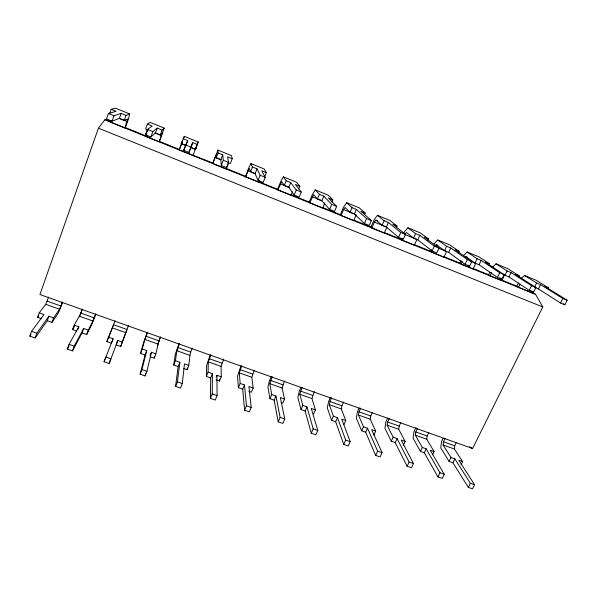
<?xml version="1.0" encoding="UTF-8"?>
<svg xmlns="http://www.w3.org/2000/svg" width="597" height="597" viewBox="0 0 597 597"><rect width="100%" height="100%" fill="white"/><g stroke="black" fill="none" stroke-linecap="round" stroke-linejoin="round"><path stroke-width="0.9" d="M216.069 379.841L219.532 381.05L221.286 376.819L216.95 375.297L217.077 395.58L215.218 400.087L210.383 398.423L212.248 393.908L212.428 373.707L208.077 372.177L208.323 361.879L210.868 354.797M210.383 398.423L210.689 377.953L212.428 373.707M210.689 377.953L206.338 376.431L206.666 365.304L210.219 354.946M228.666 162.817L226.278 168.936L212.741 163.459L217.935 150.078L231.509 155.63L232.203 158.72L230.308 163.548L227.994 162.608M183.473 368.424L187.145 369.715C190.63 362.991 188.361 354.842 192.383 348.215M187.145 369.715L187.324 367.894M461.108 464.72L462.638 461.623L454.392 448.996L454.727 445.81L456.354 442.481M179.466 343.618L176.854 350.745L175.436 360.707L179.861 362.267L178.152 366.565L175.57 386.416L180.488 388.11L182.324 383.55L184.458 363.879L188.868 365.431M443.116 438.28L441.504 441.601L440.773 447.944L449.101 461.429L452.929 462.772L468.324 487.383L472.54 488.831L474.6 484.734L470.376 483.272L454.847 458.884L451.011 457.541L443.131 445.004L443.489 441.825L445.116 438.482M175.57 386.416L177.399 381.849L179.861 362.267M432.601 454.735L434.116 451.601L426.765 439.213L427.161 436.026L428.78 432.668M415.915 427.624L413.915 431.81L413.057 438.161L420.422 451.384L424.31 452.75L437.959 476.906L442.243 478.384L444.28 474.242L439.996 472.757L426.198 448.817L422.31 447.452L415.333 435.168L415.758 431.982L417.482 428.362M178.152 366.565L173.727 365.013L175.302 354.237L179.003 343.835M403.266 445.384L405.147 441.422L398.721 429.288L399.192 426.101L400.9 422.46M387.669 418.116L385.916 421.878L384.916 428.228L391.281 441.183L395.229 442.571L407.087 466.264L411.445 467.764L413.46 463.571L409.102 462.056L397.109 438.601L393.154 437.205L387.11 425.176L387.61 421.989L389.319 418.333M373.819 435.071L375.677 431.071L370.207 419.191L370.744 416.005L372.446 412.326M359.185 407.975L357.454 411.781L356.312 418.131L361.648 430.81L365.655 432.213L375.647 455.421L380.08 456.951L382.073 452.705L377.64 451.168L367.513 428.198L363.498 426.788L358.424 415.019L358.991 411.833L360.678 408.139M343.947 424.609L345.782 420.564L341.297 408.952L341.909 405.773L343.588 402.05M345.782 420.564L341.723 419.139L350.2 441.668L348.23 445.959L343.723 444.407L335.656 421.706L331.574 420.281L333.402 416.213L329.328 404.721L329.969 401.535L331.641 397.796M313.589 413.982L315.41 409.893L311.933 398.565L314.283 391.617M150.481 356.872L154.213 358.178C157.302 351.387 157.31 343.648 160.683 336.932M154.213 358.178L154.601 356.416M315.41 409.893L311.283 408.445L317.776 430.444L315.828 434.788L311.246 433.206L305.164 411.034L301.022 409.579L302.828 405.475L299.784 394.259L302.149 387.296M147.556 332.253L144.884 339.424L142.25 349.051L146.75 350.633L145.064 354.976L140.131 374.192L145.138 375.923L146.944 371.304L151.429 352.275L155.907 353.849M145.138 375.923L145.765 373.289M281.068 402.594L282.747 403.184L284.538 399.042L282.12 388.005L284.523 381.02M284.538 399.042L280.344 397.572L284.791 419.027L282.874 423.422L278.209 421.81L274.18 400.184L269.971 398.714L271.754 394.557L269.777 383.64L272.202 376.632M140.131 374.192L141.929 369.565L146.75 350.633M111.161 120.482L110.594 122.079L124.848 127.855L127.795 118.922L124.266 120.4L119.37 118.415L112.02 121.176L106.512 118.945L108.423 113.52L116.057 111.296L111.132 109.281L109.647 113.49M111.132 109.281L115.46 108.169L129.75 114.012L128.407 119.169L125.392 127.579L124.848 127.855M248.845 391.311L251.397 392.207L253.173 388.02L251.83 377.282L254.292 370.259M145.064 354.976L140.571 353.402L143.437 342.984L147.28 332.544M253.173 388.02L248.904 386.528L251.233 407.408L249.337 411.855L244.591 410.221L242.695 389.162L238.412 387.662L240.173 383.461L239.293 372.841L241.778 365.804M197.42 144.519L198.137 141.982L184.331 136.332L181.175 143.556L185.913 145.489L183.719 150.243L189.018 152.392L192.697 142.586L197.42 144.519L195.562 149.407L190.839 147.489L189.018 152.392M195.562 149.407L196.309 146.847M221.286 376.819L221.062 366.394L223.584 359.327M181.175 143.556L182.473 141.213L179.249 149.884L212.756 162.981M147.519 129.795L145.22 136.101L159.22 141.78L162.347 133.012L160.235 135.034L155.429 133.079L150.892 136.937L145.489 134.743L147.437 129.392L152.235 126.064L147.399 124.094L145.586 129.079L147.996 130.056M147.399 124.094L150.19 122.37L164.242 128.116L159.22 141.78M157.369 345.238L160.011 338.006M110.594 122.079L111.229 121.84L105.632 119.572L104.796 119.855L98.423 128.183L39.939 294.515L472.608 448.504L542.763 306.955L535.576 294.336L530.046 291.545M62.401 301.933L59.551 309.216L53.588 317.895L48.879 316.246L47.275 320.738L35.133 337.984L29.85 336.163L31.544 331.35L43.962 314.515L39.223 312.85L37.633 317.365L41.574 318.746M39.223 312.85L45.73 304.321L48.611 297.03M35.133 337.984L36.835 333.186L48.879 316.246M112.02 121.176L113.937 115.758L121.161 113.378L126.064 115.378L129.75 114.012M119.37 118.415L121.161 113.378M122.392 342.074L117.84 340.469L116.176 344.865L120.728 346.454L126.945 329.477L113.609 324.746L106.856 341.596L111.423 343.2L113.087 338.805L108.505 337.193M47.275 320.738L51.984 322.387L53.588 317.895M124.266 120.4L126.064 115.378M62.648 302.425L58.387 312.962L51.984 322.387M120.728 346.454L128.467 325.462M183.742 137.974L184.331 136.332M76.438 330.947L72.558 329.589C74.744 322.253 80.282 316.462 82.162 308.97M95.729 313.798L92.945 321.037L88.311 330.096L83.677 328.469L82.043 332.91L72.506 350.872L67.312 349.081L69.051 344.335L78.841 326.768L74.185 325.134M81.065 312.776L81.983 310.253M147.772 129.937L145.22 136.101M77.752 329.738L78.841 326.768M72.506 350.872L74.244 346.133L83.677 328.469M150.892 136.937L152.847 131.594L157.25 128.116L162.063 130.079L164.242 128.116M155.429 133.079L157.25 128.116M160.235 135.034L162.063 130.079M82.043 332.91L86.669 334.536L88.311 330.096M95.766 314.209L91.669 324.716L86.669 334.536M192.697 142.586L191.01 147.131L185.704 144.967L183.719 150.243M115.124 320.708L106.856 341.596M179.249 149.884L181.936 142.892M104.05 361.752L105.818 357.066L110.923 358.834L109.147 363.513L104.05 361.752L113.087 338.805M186.227 144.668L187.764 140.571L183.018 138.638M109.147 363.513L117.84 340.469M193.01 155.466L195.95 147.653M212.741 163.459L216.136 154.929L216.174 157.795L220.838 159.69L221.271 165.473L226.464 167.578M140.571 353.402L142.25 349.051M216.174 157.795L218.054 152.936L217.935 150.078M198.137 141.982L195.368 149.265L191.062 147.511M220.838 159.69L222.718 154.847L218.054 152.936M221.271 165.473L223.293 160.265L222.718 154.847M150.078 355.745L151.429 352.275M226.532 167.623L228.494 162.384L227.561 156.824L232.203 158.72M259.635 180.443L258.941 182.167L245.636 176.779L248.643 168.182L250.919 163.571L264.27 169.033L266.322 172.652L264.725 176.63M245.636 176.779L249.18 168.406L250.516 171.772L255.098 173.637L258.061 180.391L263.165 182.458L265.225 177.331L261.762 170.787L266.322 172.652M173.727 365.013L175.436 360.707M250.516 171.772L252.427 166.973L250.919 163.571M255.098 173.637L257.008 168.847L252.427 166.973M258.061 180.391L260.12 175.257L257.008 168.847M292.47 191.764L291.067 195.182L277.978 189.883L277.612 189.256L280.844 181.309L283.359 176.839L296.485 182.212L299.858 186.339L298.888 188.697M277.978 189.883L281.68 181.645L284.262 185.503L288.761 187.331L294.172 195.025L299.179 197.055L301.269 192.003L295.373 184.51L299.858 186.339M206.338 376.431L208.077 372.177M284.262 185.503L286.202 180.764L283.359 176.839M288.761 187.331L290.702 182.6L286.202 180.764M216.248 376.991L216.95 375.297M294.172 195.025L296.261 189.965L290.702 182.6M79.446 316.776L80.759 313.612M240.949 365.886L237.539 376.2L238.412 387.662M324.79 202.913L322.656 207.98L309.783 202.764L309.239 202.07L312.515 194.212L315.261 189.891L328.171 195.167L332.813 199.794L331.828 202.122M309.783 202.764L313.634 194.674L317.432 198.995L321.85 200.793L329.611 209.398L334.529 211.39L336.648 206.398L328.41 198.003L332.813 199.794M317.432 198.995L319.388 194.316L315.261 189.891M242.695 389.162L244.457 384.961L240.173 383.461M321.85 200.793L323.813 196.122L319.388 194.316M244.591 410.221L246.479 405.759L244.457 384.961M329.611 209.398L331.731 204.398L323.813 196.122M271.195 376.655L269.523 380.58L267.926 386.931L269.971 398.714M356.252 214.726L353.737 220.569L341.074 215.435L340.35 214.681L343.671 206.913L346.633 202.719L359.334 207.913L365.207 213.025L364.543 214.554M341.074 215.435L343.581 209.569L345.066 207.48L350.029 212.256L354.372 214.024L364.409 223.502L369.23 225.457L371.379 220.532L360.879 211.256L365.207 213.025M350.029 212.256L352.014 207.637L346.633 202.719M274.18 400.184L275.971 396.035L271.754 394.557M354.372 214.024L356.357 209.413L352.014 207.637M278.209 421.81L280.12 417.407L275.971 396.035M364.409 223.502L366.551 218.569L356.357 209.413M300.978 387.259L299.284 391.139L297.843 397.49L301.022 409.579M374.386 222.106L386.856 227.181L384.311 232.949L371.849 227.905L374.386 222.106L375.976 220.084L377.647 220.763M396.378 227.539L397.05 226.024L392.796 224.285L405.482 234.412L403.311 239.278L398.572 237.352L386.341 227.032L382.073 225.293L384.08 220.726L377.498 215.345L374.319 219.405L370.961 227.084L371.849 227.905M305.164 411.034L306.977 406.93L302.828 405.475M386.341 227.032L388.356 222.472L384.08 220.726M311.246 433.206L313.186 428.855L306.977 406.93M398.572 237.352L400.744 232.487L388.356 222.472M330.305 397.699L328.589 401.542L327.305 407.885L331.574 420.281M403.721 233.382L404.475 231.696L407.863 227.763L420.154 232.793L428.362 238.807L427.683 240.307M428.362 238.807L424.176 237.099L438.974 248.046L436.773 252.844L432.116 250.956L417.773 239.822L413.572 238.113L406.393 232.479L404.699 234.442L416.967 239.434L414.393 245.136L402.132 240.173L402.863 238.531M413.572 238.113L415.609 233.599L407.863 227.763M335.656 421.706L337.484 417.646L333.402 416.213M417.773 239.822L419.81 235.315L415.609 233.599M438.832 248.33L446.593 251.486L443.996 257.128L431.929 252.24L430.728 251.3L431.489 249.628M343.723 444.407L345.685 440.108L337.484 417.646M432.116 250.956L434.31 246.151L419.81 235.315M431.929 252.24L432.676 250.621M361.648 430.81L363.498 426.788M458.466 252.859L459.153 251.382L455.033 249.703L471.861 261.426L469.638 266.165L465.063 264.314L448.69 252.397L444.556 250.718L446.608 246.262L437.735 239.987L434.153 243.792M365.655 432.213L367.513 428.198M448.69 252.397L450.742 247.949L446.608 246.262M461.048 260.643L459.899 263.12L461.257 264.12L473.13 268.934L475.757 263.352L469.817 260.934M461.257 264.12L462.377 261.717M375.647 455.421L377.64 451.168M465.063 264.314L467.287 259.568L450.742 247.949M185.704 144.967L187.764 140.571M477.093 258.71L481.16 260.367L499.674 272.747L504.174 274.575L501.92 279.262L497.435 277.441L479.085 264.769L475.025 263.113L477.093 258.71L467.138 252.009L463.362 255.695M391.281 441.183L393.154 437.205M479.085 264.769L481.16 260.367M395.229 442.571L397.109 438.601M504.458 275.03L501.808 280.545L490.122 275.814L488.615 274.754L489.779 272.307M490.122 275.814L491.629 272.65M407.087 466.264L409.102 462.056M497.435 277.441L499.674 272.747M420.422 451.384L422.31 447.452M518.517 277.351L519.218 275.911L515.241 274.284L535.912 287.5L533.643 292.12L529.233 290.329L508.987 276.933L504.987 275.307L507.084 270.956L496.077 263.844L492.107 267.419M508.987 276.933L511.084 272.583L507.084 270.956M424.31 452.75L426.198 448.817M530.845 290.44L530.084 292L518.577 287.336L516.927 286.224L518.487 283M518.577 287.336L520.099 284.209M437.959 476.906L439.996 472.757M529.233 290.329L531.502 285.702L511.084 272.583M449.101 461.429L451.011 457.541M534.509 287.321L536.621 283.015L524.599 275.515L521.136 278.389M452.929 462.772L454.847 458.884M524.599 275.515L536.128 280.232L548.561 287.888L544.643 286.291L567.15 300.209L564.859 304.776L560.523 303.015L538.442 288.918L540.561 284.62L536.621 283.015M468.324 487.383L470.376 483.272M560.523 303.015L562.814 298.44L540.561 284.62M67.312 349.081L69.118 345.835M72.558 329.589L74.416 326.372M29.85 336.163L30.94 334.671M37.633 317.365L38.708 315.94M435.123 245.942L436.317 244.68L437.937 245.337M145.489 134.743L146.892 133.691M531.539 292.799L533.405 292.903M31.544 331.35L36.835 333.186M69.051 344.335L74.244 346.133M141.929 369.565L146.944 371.304M177.399 381.849L182.324 383.55M212.248 393.908L217.077 395.58M246.479 405.759L251.233 407.408M280.12 417.407L284.791 419.027M313.186 428.855L317.776 430.444M345.685 440.108L350.2 441.668M375.677 431.071L371.685 429.661L382.073 452.705M405.147 441.422L401.214 440.041L413.46 463.571M434.116 451.601L430.243 450.242L444.28 474.242M462.638 461.623L458.824 460.28L474.6 484.734M45.73 304.321L59.551 309.216M79.356 316.223L92.945 321.037M112.385 327.917L125.758 332.648M144.884 339.424L158.033 344.081M176.854 350.745L189.801 355.327M208.323 361.879L221.062 366.394M239.293 372.841L251.83 377.282M269.777 383.64L282.12 388.005M299.784 394.259L311.933 398.565M329.328 404.721L341.297 408.952M358.424 415.019L370.207 419.191M387.11 425.176L398.721 429.288M415.333 435.168L426.765 439.213M443.131 445.004L454.392 448.996M47.148 301.157L60.924 306.045M80.677 313.052L94.222 317.865M146.019 336.245L159.13 340.902M177.899 347.566L190.809 352.148M209.286 358.7L221.987 363.207M240.166 369.662L252.673 374.103M270.568 380.453L282.881 384.819M300.5 391.072L312.627 395.378M329.969 401.535L341.909 405.773M358.991 411.833L370.744 416.005M387.61 421.989L399.192 426.101M415.758 431.982L427.161 436.026M443.489 441.825L454.727 445.81M98.423 128.183L542.763 306.955M125.392 127.579L148.093 136.78M159.556 141.422L179.458 149.489M245.457 176.227L226.211 168.429L226.278 168.936M277.612 189.256L258.688 181.592L258.941 182.167M290.627 194.532L309.239 202.07M322.873 207.599L340.35 214.681M353.805 220.129L373.438 228.084M384.199 232.442L401.087 239.285L402.132 240.173M414.109 244.561L430.728 251.3M443.586 256.509L461.585 263.799M472.555 268.247L488.615 274.754M501.913 280.142L516.927 286.224M104.796 119.855L535.576 294.336M467.473 257.374L465.772 256.68L475.025 263.113M108.423 113.52L113.937 115.758M147.437 129.392L152.847 131.594M223.293 160.265L228.494 162.384M260.12 175.257L265.225 177.331M296.261 189.965L301.269 192.003M331.731 204.398L336.648 206.398M366.551 218.569L371.379 220.532M400.744 232.487L405.482 234.412M434.31 246.151L438.974 248.046M467.287 259.568L471.861 261.426M531.502 285.702L535.912 287.5M562.814 298.44L567.15 300.209M119.572 118.43L127.124 121.497M154.944 132.818L161.541 135.504M181.585 143.661L185.891 145.414M215.121 157.302L221.047 159.712M248.046 170.697L255.538 173.749M280.418 183.876L289.426 187.54M312.261 196.831L321.708 200.674M343.581 209.569L355.409 214.383M535.3 287.642L538.442 288.918M377.498 215.345L389.99 220.457L397.05 226.024M437.735 239.987L449.832 244.934L459.153 251.382M467.138 252.009L479.04 256.882L489.436 263.747L485.383 262.09L504.987 275.307M496.077 263.844L507.793 268.643L519.218 275.911M469.481 446.832L472.608 448.504M563.322 303.798L564.859 304.776M532.128 291.12L533.643 292.12M499.689 277.724L501.92 279.262M468.19 265.12L469.638 266.165M436.317 244.68L444.556 250.718M375.976 220.084L382.073 225.293M219.509 379.319L219.532 381.05"/></g></svg>
